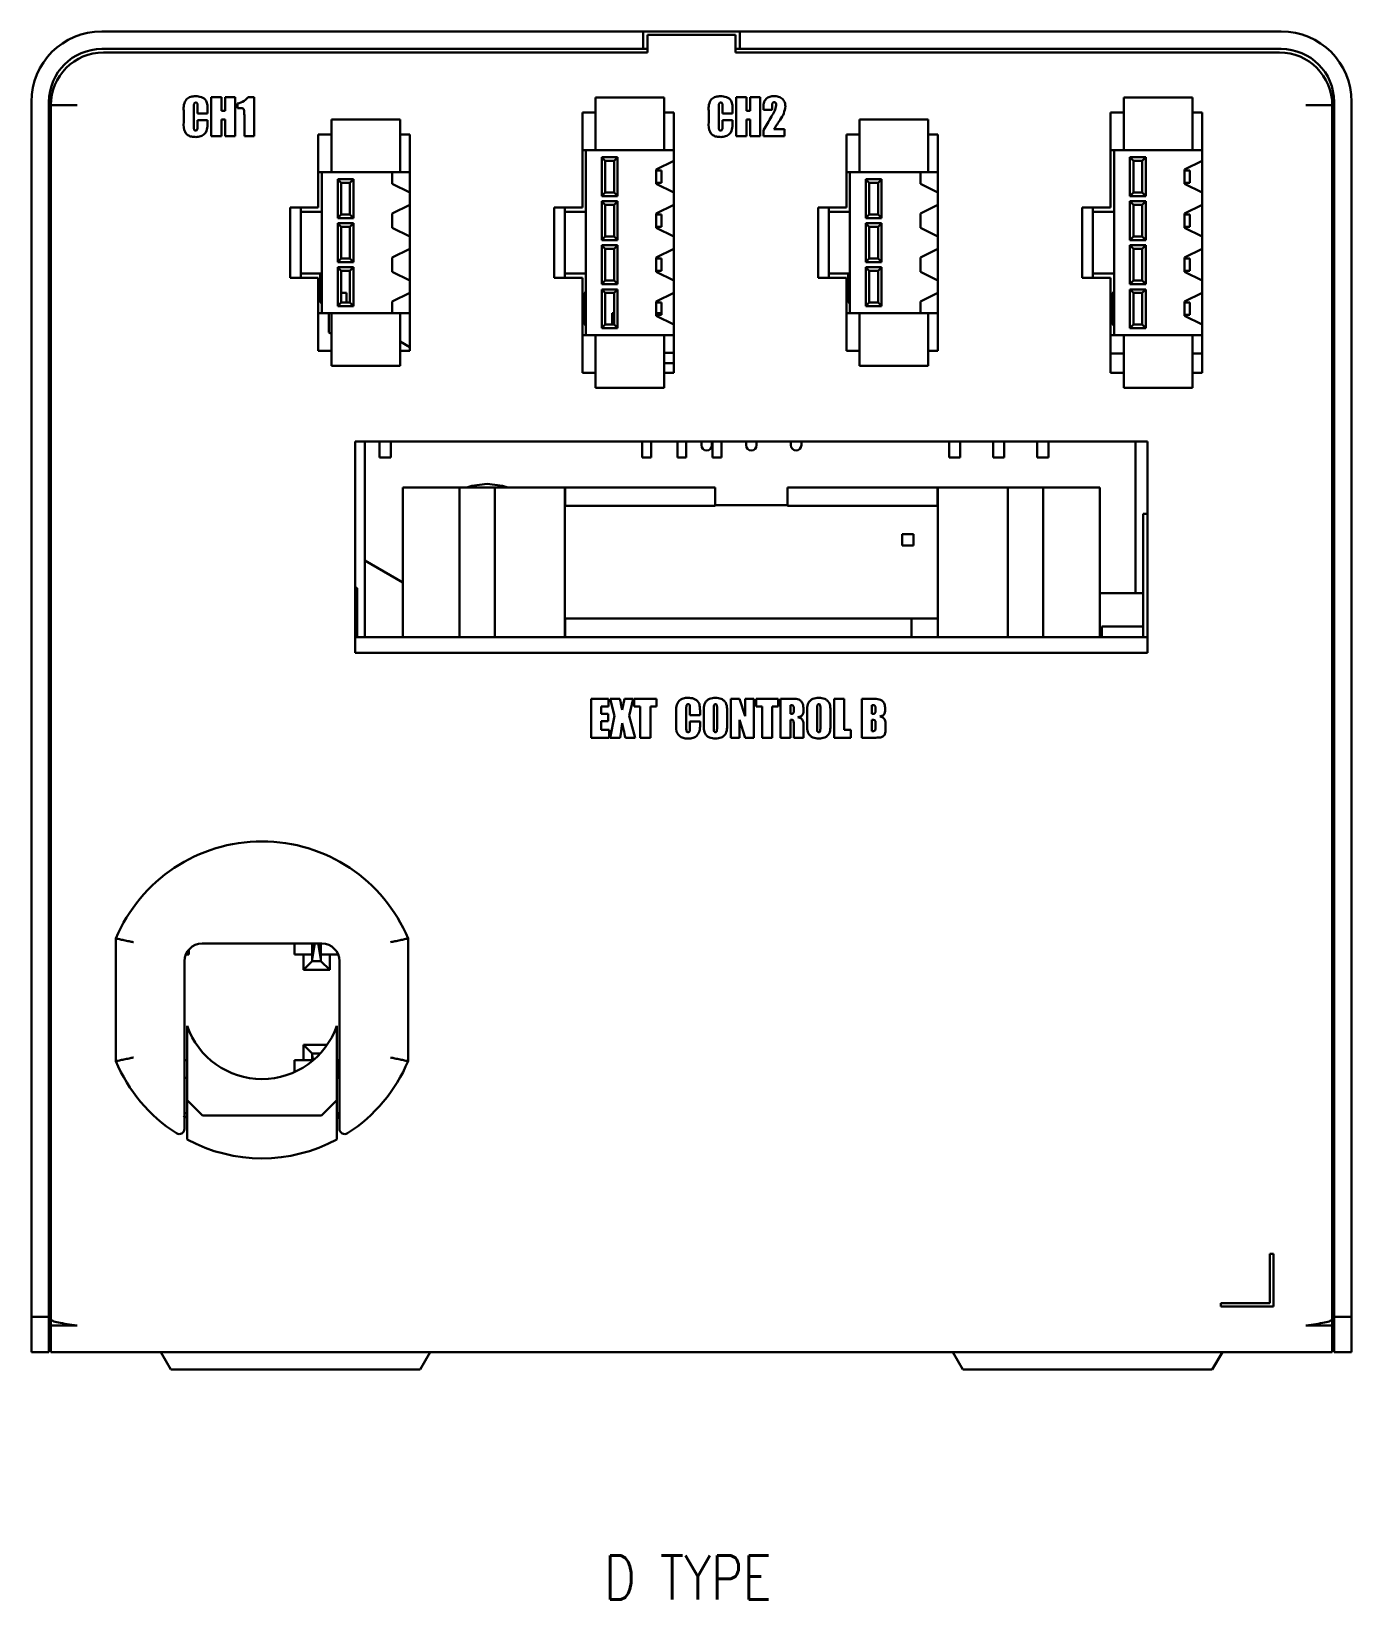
# Model space of a CAD drawing. Header units: millimetres. Extents: x 78 to 550, y 57 to 182.
# Drawn here: x 474.7 to 549.7, y 69.4 to 158.5 of the extents above; entities that cross this region are included whole.
import ezdxf

# ---------------------------------------------------------------- set-up
doc = ezdxf.new("R2010")
doc.units = ezdxf.units.MM
doc.layers.get('0').update_dxf_attribs({"lineweight": 30})
doc.layers.add('2KD_寸法１ @ 1', color=7, linetype='Continuous', lineweight=15)
doc.styles.get("Standard").update_dxf_attribs({"font": 'simplex.shx', "width": 0.8, "bigfont": 'extfont.shx'})

# ---------------------------------------------------------------- blocks, each defined once
blk = doc.blocks.new('A$C2AD17778')
for p, q in [((17.375, 38), (2, 38)), ((17.375, 37.5), (17.375, 38)), ((20.125, 38), (17.375, 38)), ((17.5, 37.4), (17.5, 37.9)), ((17.5, 37.9), (20, 37.9)), ((20, 37.9), (20, 37.4)), ((35.5, 38), (20.125, 38)), ((20.125, 37.5), (20.125, 38)), ((17.375, 37.5), (2, 37.5)), ((17.375, 37.5), (17.5, 37.5)), ((20, 37.5), (20.125, 37.5)), ((35.5, 37.5), (20.125, 37.5)), ((2.05, 37.4), (17.5, 37.4)), ((20, 37.4), (35.45, 37.4)), ((5.11, 35.025), (5.11, 36.134)), ((5.11, 36.134), (5.397, 36.134)), ((5.397, 36.134), (5.397, 35.743)), ((5.501, 35.743), (5.501, 36.134)), ((5.501, 36.134), (5.788, 36.134)), ((5.788, 36.134), (5.788, 35.025)), ((6.154, 36.134), (6.324, 36.134)), ((6.324, 36.134), (6.324, 35.025)), ((16.025, 34.625), (16.025, 36.125)), ((16.025, 36.125), (17.975, 36.125)), ((17.975, 34.625), (17.975, 36.125)), ((20.021, 35.025), (20.021, 36.134)), ((20.021, 36.134), (20.308, 36.134)), ((20.308, 36.134), (20.308, 35.743)), ((20.412, 35.743), (20.412, 36.134)), ((20.412, 36.134), (20.699, 36.134)), ((20.699, 36.134), (20.699, 35.025)), ((31.025, 36.125), (32.975, 36.125)), ((31.025, 34.625), (31.025, 36.125)), ((32.975, 34.625), (32.975, 36.125)), ((0, 36), (0, 1.5)), ((0.5, 36), (0.5, 1.5)), ((1.3, 35.9), (0.55, 35.9)), ((0.55, 35.9), (0.55, 1.427)), ((4.327, 35.418), (4.327, 35.744)), ((4.614, 35.84), (4.614, 35.314)), ((4.718, 35.664), (4.718, 35.854)), ((5.006, 35.664), (4.718, 35.664)), ((5.006, 35.767), (5.006, 35.664)), ((5.397, 35.743), (5.501, 35.743)), ((5.854, 35.821), (5.854, 35.948)), ((5.882, 35.821), (5.854, 35.821)), ((16.025, 35.7), (15.65, 35.7)), ((15.65, 35.7), (15.65, 33)), ((18.25, 35.7), (17.975, 35.7)), ((18.25, 34.625), (18.25, 35.7)), ((19.238, 35.418), (19.238, 35.744)), ((19.525, 35.84), (19.525, 35.314)), ((19.629, 35.664), (19.629, 35.854)), ((19.916, 35.664), (19.629, 35.664)), ((19.916, 35.767), (19.916, 35.664)), ((20.308, 35.743), (20.412, 35.743)), ((20.791, 35.769), (20.791, 35.808)), ((21.039, 35.769), (20.791, 35.769)), ((21.039, 35.871), (21.039, 35.769)), ((31.025, 35.7), (30.65, 35.7)), ((30.65, 35.7), (30.65, 33)), ((33.25, 35.7), (32.975, 35.7)), ((33.25, 34.625), (33.25, 35.7)), ((36.95, 35.9), (36.2, 35.9)), ((36.95, 1.427), (36.95, 35.9)), ((37, 1.5), (37, 36)), ((37.5, 1.5), (37.5, 36)), ((4.718, 35.332), (4.718, 35.482)), ((4.718, 35.482), (5.006, 35.482)), ((5.006, 35.482), (5.006, 35.437)), ((5.397, 35.495), (5.397, 35.025)), ((5.501, 35.495), (5.397, 35.495)), ((5.501, 35.025), (5.501, 35.495)), ((6.049, 35.025), (6.049, 35.615)), ((8.525, 34), (8.525, 35.5)), ((8.525, 35.5), (10.475, 35.5)), ((10.475, 34), (10.475, 35.5)), ((19.629, 35.332), (19.629, 35.482)), ((19.629, 35.482), (19.916, 35.482)), ((19.916, 35.482), (19.916, 35.437)), ((20.412, 35.495), (20.308, 35.495)), ((20.308, 35.495), (20.308, 35.025)), ((20.412, 35.025), (20.412, 35.495)), ((20.791, 35.025), (20.794, 35.194)), ((21.09, 35.221), (21.391, 35.221)), ((21.391, 35.221), (21.391, 35.025)), ((23.525, 35.5), (25.475, 35.5)), ((23.525, 34), (23.525, 35.5)), ((25.475, 34), (25.475, 35.5)), ((5.397, 35.025), (5.11, 35.025)), ((5.788, 35.025), (5.501, 35.025)), ((6.324, 35.025), (6.049, 35.025)), ((8.525, 35.075), (8.15, 35.075)), ((8.15, 35.075), (8.15, 33)), ((10.75, 35.075), (10.475, 35.075)), ((10.75, 34), (10.75, 35.075)), ((20.308, 35.025), (20.021, 35.025)), ((20.699, 35.025), (20.412, 35.025)), ((21.391, 35.025), (20.791, 35.025)), ((23.525, 35.075), (23.15, 35.075)), ((23.15, 35.075), (23.15, 33)), ((25.75, 35.075), (25.475, 35.075)), ((25.75, 34), (25.75, 35.075)), ((15.65, 34.625), (15.75, 34.625)), ((15.75, 34.625), (15.75, 32.875)), ((18.25, 34.625), (15.75, 34.625)), ((16.2, 34.425), (16.65, 34.425)), ((16.2, 33.325), (16.2, 34.425)), ((16.2, 34.425), (16.3, 34.325)), ((16.3, 34.325), (16.3, 33.425)), ((16.55, 34.325), (16.3, 34.325)), ((16.55, 34.325), (16.65, 34.425)), ((16.55, 33.425), (16.55, 34.325)), ((16.65, 34.425), (16.65, 33.325)), ((18.25, 34.325), (17.75, 34.075)), ((18.25, 34.325), (18.25, 34.625)), ((18.25, 33.425), (18.25, 34.325)), ((30.65, 34.625), (30.75, 34.625)), ((33.25, 34.625), (30.75, 34.625)), ((30.75, 34.625), (30.75, 32.875)), ((31.2, 34.425), (31.65, 34.425)), ((31.2, 33.325), (31.2, 34.425)), ((31.2, 34.425), (31.3, 34.325)), ((31.3, 34.325), (31.3, 33.425)), ((31.55, 34.325), (31.3, 34.325)), ((31.55, 34.325), (31.65, 34.425)), ((31.55, 33.425), (31.55, 34.325)), ((31.65, 34.425), (31.65, 33.325)), ((33.25, 34.325), (32.75, 34.075)), ((33.25, 34.325), (33.25, 34.625)), ((33.25, 33.425), (33.25, 34.325)), ((8.15, 34), (8.25, 34)), ((8.25, 34), (8.25, 32.875)), ((10.25, 34), (8.25, 34)), ((10.25, 34), (10.25, 33.675)), ((10.25, 34), (10.475, 34)), ((10.75, 34), (10.475, 34)), ((10.75, 33.425), (10.75, 34)), ((17.75, 34.075), (17.75, 33.675)), ((17.75, 34.05), (17.9, 34.05)), ((17.9, 34.05), (17.9, 33.7)), ((23.15, 34), (23.25, 34)), ((23.25, 34), (23.25, 32.875)), ((25.25, 34), (23.25, 34)), ((25.25, 34), (25.25, 33.675)), ((25.25, 34), (25.475, 34)), ((25.75, 34), (25.475, 34)), ((25.75, 33.425), (25.75, 34)), ((32.75, 34.075), (32.75, 33.675)), ((32.75, 34.05), (32.9, 34.05)), ((32.9, 34.05), (32.9, 33.7)), ((8.7, 32.7), (8.7, 33.8)), ((8.7, 33.8), (8.8, 33.7)), ((8.7, 33.8), (9.15, 33.8)), ((8.8, 33.7), (8.8, 32.8)), ((9.05, 33.7), (8.8, 33.7)), ((9.05, 33.7), (9.15, 33.8)), ((9.05, 32.8), (9.05, 33.7)), ((9.15, 33.8), (9.15, 32.7)), ((10.25, 33.675), (10.75, 33.425)), ((10.75, 33.075), (10.75, 33.425)), ((16.2, 33.325), (16.3, 33.425)), ((16.3, 33.425), (16.55, 33.425)), ((16.55, 33.425), (16.65, 33.325)), ((17.9, 33.7), (17.75, 33.7)), ((17.75, 33.675), (18.25, 33.425)), ((18.25, 33.075), (18.25, 33.425)), ((23.7, 33.8), (24.15, 33.8)), ((23.7, 32.7), (23.7, 33.8)), ((23.7, 33.8), (23.8, 33.7)), ((24.05, 33.7), (23.8, 33.7)), ((23.8, 33.7), (23.8, 32.8)), ((24.05, 33.7), (24.15, 33.8)), ((24.05, 32.8), (24.05, 33.7)), ((24.15, 33.8), (24.15, 32.7)), ((25.25, 33.675), (25.75, 33.425)), ((25.75, 33.075), (25.75, 33.425)), ((31.2, 33.325), (31.3, 33.425)), ((31.3, 33.425), (31.55, 33.425)), ((31.55, 33.425), (31.65, 33.325)), ((32.9, 33.7), (32.75, 33.7)), ((32.75, 33.675), (33.25, 33.425)), ((33.25, 33.075), (33.25, 33.425)), ((7.35, 33), (7.35, 31)), ((8.15, 33), (7.35, 33)), ((7.65, 32.875), (7.65, 33)), ((10.75, 33.075), (10.25, 32.825)), ((10.75, 32.175), (10.75, 33.075)), ((14.85, 33), (14.85, 31)), ((15.65, 33), (14.85, 33)), ((15.15, 32.875), (15.15, 33)), ((16.65, 33.325), (16.2, 33.325)), ((16.2, 33.175), (16.65, 33.175)), ((16.2, 32.075), (16.2, 33.175)), ((16.2, 33.175), (16.3, 33.075)), ((16.3, 33.075), (16.3, 32.175)), ((16.55, 33.075), (16.3, 33.075)), ((16.55, 33.075), (16.65, 33.175)), ((16.55, 32.175), (16.55, 33.075)), ((16.65, 33.175), (16.65, 32.075)), ((18.25, 33.075), (17.75, 32.825)), ((18.25, 32.175), (18.25, 33.075)), ((22.35, 33), (22.35, 31)), ((23.15, 33), (22.35, 33)), ((22.65, 32.875), (22.65, 33)), ((25.75, 33.075), (25.25, 32.825)), ((25.75, 32.175), (25.75, 33.075)), ((29.85, 33), (29.85, 31)), ((30.65, 33), (29.85, 33)), ((30.15, 32.875), (30.15, 33)), ((31.65, 33.325), (31.2, 33.325)), ((31.2, 33.175), (31.65, 33.175)), ((31.2, 32.075), (31.2, 33.175)), ((31.2, 33.175), (31.3, 33.075)), ((31.55, 33.075), (31.3, 33.075)), ((31.3, 33.075), (31.3, 32.175)), ((31.55, 33.075), (31.65, 33.175)), ((31.55, 32.175), (31.55, 33.075)), ((31.65, 33.175), (31.65, 32.075)), ((33.25, 33.075), (32.75, 32.825)), ((33.25, 32.175), (33.25, 33.075)), ((7.65, 32.875), (7.65, 31.125)), ((7.65, 32.875), (8.25, 32.875)), ((8.25, 32.875), (8.25, 31.125)), ((8.7, 32.7), (8.8, 32.8)), ((9.15, 32.7), (8.7, 32.7)), ((8.7, 32.55), (9.15, 32.55)), ((8.7, 31.45), (8.7, 32.55)), ((8.7, 32.55), (8.8, 32.45)), ((8.8, 32.8), (9.05, 32.8)), ((9.05, 32.8), (9.15, 32.7)), ((9.05, 32.45), (9.15, 32.55)), ((9.15, 32.55), (9.15, 31.45)), ((10.25, 32.825), (10.25, 32.425)), ((15.15, 32.875), (15.15, 31.125)), ((15.15, 32.875), (15.75, 32.875)), ((15.75, 32.875), (15.75, 31.125)), ((17.75, 32.825), (17.75, 32.425)), ((17.75, 32.8), (17.9, 32.8)), ((17.9, 32.8), (17.9, 32.45)), ((22.65, 32.875), (22.65, 31.125)), ((22.65, 32.875), (23.25, 32.875)), ((23.25, 32.875), (23.25, 31.125)), ((23.7, 32.7), (23.8, 32.8)), ((24.15, 32.7), (23.7, 32.7)), ((23.7, 32.55), (23.8, 32.45)), ((23.7, 32.55), (24.15, 32.55)), ((23.7, 31.45), (23.7, 32.55)), ((23.8, 32.8), (24.05, 32.8)), ((24.05, 32.8), (24.15, 32.7)), ((24.05, 32.45), (24.15, 32.55)), ((24.15, 32.55), (24.15, 31.45)), ((25.25, 32.825), (25.25, 32.425)), ((30.15, 32.875), (30.15, 31.125)), ((30.15, 32.875), (30.75, 32.875)), ((30.75, 32.875), (30.75, 31.125)), ((32.75, 32.825), (32.75, 32.425)), ((32.75, 32.8), (32.9, 32.8)), ((32.9, 32.8), (32.9, 32.45)), ((8.8, 32.45), (8.8, 31.55)), ((9.05, 32.45), (8.8, 32.45)), ((9.05, 31.55), (9.05, 32.45)), ((10.25, 32.425), (10.75, 32.175)), ((10.75, 31.825), (10.75, 32.175)), ((16.2, 32.075), (16.3, 32.175)), ((16.65, 32.075), (16.2, 32.075)), ((16.3, 32.175), (16.55, 32.175)), ((16.55, 32.175), (16.65, 32.075)), ((17.9, 32.45), (17.75, 32.45)), ((17.75, 32.425), (18.25, 32.175)), ((18.25, 31.825), (18.25, 32.175)), ((24.05, 32.45), (23.8, 32.45)), ((23.8, 32.45), (23.8, 31.55)), ((24.05, 31.55), (24.05, 32.45)), ((25.25, 32.425), (25.75, 32.175)), ((25.75, 31.825), (25.75, 32.175)), ((31.2, 32.075), (31.3, 32.175)), ((31.65, 32.075), (31.2, 32.075)), ((31.3, 32.175), (31.55, 32.175)), ((31.55, 32.175), (31.65, 32.075)), ((32.9, 32.45), (32.75, 32.45)), ((32.75, 32.425), (33.25, 32.175)), ((33.25, 31.825), (33.25, 32.175)), ((10.75, 31.825), (10.25, 31.575)), ((10.75, 30.925), (10.75, 31.825)), ((16.2, 31.925), (16.65, 31.925)), ((16.2, 30.825), (16.2, 31.925)), ((16.2, 31.925), (16.3, 31.825)), ((16.3, 31.825), (16.3, 30.925)), ((16.55, 31.825), (16.3, 31.825)), ((16.55, 31.825), (16.65, 31.925)), ((16.55, 30.925), (16.55, 31.825)), ((16.65, 31.925), (16.65, 30.825)), ((18.25, 31.825), (17.75, 31.575)), ((18.25, 30.925), (18.25, 31.825)), ((25.75, 31.825), (25.25, 31.575)), ((25.75, 30.925), (25.75, 31.825)), ((31.2, 31.925), (31.65, 31.925)), ((31.2, 30.825), (31.2, 31.925)), ((31.2, 31.925), (31.3, 31.825)), ((31.55, 31.825), (31.3, 31.825)), ((31.3, 31.825), (31.3, 30.925)), ((31.55, 31.825), (31.65, 31.925)), ((31.55, 30.925), (31.55, 31.825)), ((31.65, 31.925), (31.65, 30.825)), ((33.25, 31.825), (32.75, 31.575)), ((33.25, 30.925), (33.25, 31.825)), ((8.7, 31.45), (8.8, 31.55)), ((9.15, 31.45), (8.7, 31.45)), ((8.7, 30.2), (8.7, 31.3)), ((8.8, 31.2), (8.7, 31.3)), ((8.7, 31.3), (9.15, 31.3)), ((8.8, 31.55), (9.05, 31.55)), ((8.8, 31.2), (8.8, 30.3)), ((9.05, 31.2), (8.8, 31.2)), ((9.05, 31.55), (9.15, 31.45)), ((9.05, 31.2), (9.15, 31.3)), ((9.05, 30.3), (9.05, 31.2)), ((9.15, 31.3), (9.15, 30.2)), ((10.25, 31.575), (10.25, 31.175)), ((10.25, 31.175), (10.75, 30.925)), ((17.75, 31.575), (17.75, 31.175)), ((17.75, 31.55), (17.9, 31.55)), ((17.9, 31.2), (17.75, 31.2)), ((17.75, 31.175), (18.25, 30.925)), ((17.9, 31.55), (17.9, 31.2)), ((23.7, 31.45), (23.8, 31.55)), ((24.15, 31.45), (23.7, 31.45)), ((23.8, 31.2), (23.7, 31.3)), ((23.7, 31.3), (24.15, 31.3)), ((23.7, 30.2), (23.7, 31.3)), ((23.8, 31.55), (24.05, 31.55)), ((24.05, 31.2), (23.8, 31.2)), ((23.8, 31.2), (23.8, 30.3)), ((24.05, 31.55), (24.15, 31.45)), ((24.05, 31.2), (24.15, 31.3)), ((24.05, 30.3), (24.05, 31.2)), ((24.15, 31.3), (24.15, 30.2)), ((25.25, 31.575), (25.25, 31.175)), ((25.25, 31.175), (25.75, 30.925)), ((32.75, 31.575), (32.75, 31.175)), ((32.75, 31.55), (32.9, 31.55)), ((32.9, 31.2), (32.75, 31.2)), ((32.75, 31.175), (33.25, 30.925)), ((32.9, 31.55), (32.9, 31.2)), ((7.35, 31), (8.15, 31)), ((7.65, 31.125), (8.25, 31.125)), ((7.65, 31), (7.65, 31.125)), ((8.15, 31), (8.15, 28.925)), ((8.2, 30.75), (8.2, 31.125)), ((8.2, 30.75), (8.25, 30.75)), ((8.2, 30.3), (8.2, 30.75)), ((8.25, 31.125), (8.25, 30)), ((10.75, 30.575), (10.75, 30.925)), ((14.85, 31), (15.65, 31)), ((15.15, 31.125), (15.75, 31.125)), ((15.15, 31), (15.15, 31.125)), ((15.65, 31), (15.65, 28.3)), ((15.75, 31.125), (15.75, 29.375)), ((16.2, 30.825), (16.3, 30.925)), ((16.65, 30.825), (16.2, 30.825)), ((16.3, 30.925), (16.55, 30.925)), ((16.55, 30.925), (16.65, 30.825)), ((18.25, 30.575), (18.25, 30.925)), ((22.35, 31), (23.15, 31)), ((22.65, 31.125), (23.25, 31.125)), ((22.65, 31), (22.65, 31.125)), ((23.15, 31), (23.15, 28.925)), ((23.2, 30.75), (23.2, 31.125)), ((23.2, 30.3), (23.2, 30.75)), ((23.2, 30.75), (23.25, 30.75)), ((23.25, 31.125), (23.25, 30)), ((25.75, 30.575), (25.75, 30.925)), ((29.85, 31), (30.65, 31)), ((30.15, 31.125), (30.75, 31.125)), ((30.15, 31), (30.15, 31.125)), ((30.65, 31), (30.65, 28.3)), ((30.75, 31.125), (30.75, 29.375)), ((31.2, 30.825), (31.3, 30.925)), ((31.65, 30.825), (31.2, 30.825)), ((31.3, 30.925), (31.55, 30.925)), ((31.55, 30.925), (31.65, 30.825)), ((33.25, 30.575), (33.25, 30.925)), ((8.2, 30.3), (8.25, 30.3)), ((8.7, 30.2), (8.8, 30.3)), ((8.95, 30.575), (8.8, 30.575)), ((8.8, 30.3), (9.05, 30.3)), ((8.95, 30.3), (8.95, 30.575)), ((9.15, 30.2), (9.05, 30.3)), ((10.75, 30.575), (10.25, 30.325)), ((10.25, 30.325), (10.25, 30)), ((10.75, 30), (10.75, 30.575)), ((15.7, 30.575), (15.75, 30.575)), ((15.7, 30.125), (15.7, 30.575)), ((16.2, 29.575), (16.2, 30.675)), ((16.3, 30.575), (16.2, 30.675)), ((16.2, 30.675), (16.65, 30.675)), ((16.3, 30.575), (16.3, 29.675)), ((16.55, 30.575), (16.3, 30.575)), ((16.65, 30.675), (16.55, 30.575)), ((16.55, 29.675), (16.55, 30.575)), ((16.65, 30.675), (16.65, 29.575)), ((18.25, 30.575), (17.75, 30.325)), ((17.75, 30.325), (17.75, 29.925)), ((17.75, 30.3), (17.9, 30.3)), ((17.9, 30.3), (17.9, 29.95)), ((18.25, 29.675), (18.25, 30.575)), ((23.2, 30.3), (23.25, 30.3)), ((23.7, 30.2), (23.8, 30.3)), ((23.8, 30.3), (24.05, 30.3)), ((24.15, 30.2), (24.05, 30.3)), ((25.75, 30.575), (25.25, 30.325)), ((25.25, 30.325), (25.25, 30)), ((25.75, 30), (25.75, 30.575)), ((30.7, 30.575), (30.75, 30.575)), ((30.7, 30.125), (30.7, 30.575)), ((31.2, 30.675), (31.65, 30.675)), ((31.2, 29.575), (31.2, 30.675)), ((31.3, 30.575), (31.2, 30.675)), ((31.3, 30.575), (31.3, 29.675)), ((31.55, 30.575), (31.3, 30.575)), ((31.65, 30.675), (31.55, 30.575)), ((31.55, 29.675), (31.55, 30.575)), ((31.65, 30.675), (31.65, 29.575)), ((33.25, 30.575), (32.75, 30.325)), ((32.75, 30.325), (32.75, 29.925)), ((32.75, 30.3), (32.9, 30.3)), ((32.9, 30.3), (32.9, 29.95)), ((33.25, 29.675), (33.25, 30.575)), ((8.25, 30), (8.15, 30)), ((8.25, 30), (10.25, 30)), ((8.45, 29.45), (8.45, 30)), ((8.525, 30), (8.525, 28.5)), ((9.15, 30.2), (8.7, 30.2)), ((10.25, 30), (10.475, 30)), ((10.475, 30), (10.475, 28.5)), ((10.475, 30), (10.75, 30)), ((10.75, 28.925), (10.75, 30)), ((15.7, 30.125), (15.75, 30.125)), ((15.7, 29.675), (15.7, 30.125)), ((16.5, 30), (16.5, 29.675)), ((16.55, 30), (16.5, 30)), ((17.9, 30), (17.75, 30)), ((17.9, 29.95), (17.75, 29.95)), ((17.75, 29.925), (18.25, 29.675)), ((23.25, 30), (23.15, 30)), ((23.25, 30), (25.25, 30)), ((23.525, 30), (23.525, 28.5)), ((24.15, 30.2), (23.7, 30.2)), ((25.25, 30), (25.475, 30)), ((25.475, 30), (25.475, 28.5)), ((25.475, 30), (25.75, 30)), ((25.75, 28.925), (25.75, 30)), ((30.7, 29.675), (30.7, 30.125)), ((30.7, 30.125), (30.75, 30.125)), ((32.9, 29.95), (32.75, 29.95)), ((32.75, 29.925), (33.25, 29.675)), ((8.525, 29.407), (8.45, 29.45)), ((15.7, 29.675), (15.75, 29.675)), ((16.3, 29.675), (16.2, 29.575)), ((16.65, 29.575), (16.2, 29.575)), ((16.3, 29.675), (16.55, 29.675)), ((16.65, 29.575), (16.55, 29.675)), ((18.25, 29.375), (18.25, 29.675)), ((30.7, 29.675), (30.75, 29.675)), ((31.3, 29.675), (31.2, 29.575)), ((31.65, 29.575), (31.2, 29.575)), ((31.3, 29.675), (31.55, 29.675)), ((31.65, 29.575), (31.55, 29.675)), ((33.25, 29.375), (33.25, 29.675)), ((10.75, 29.036), (10.475, 29.195)), ((15.75, 29.375), (15.65, 29.375)), ((15.75, 29.375), (18.25, 29.375)), ((16.025, 29.375), (16.025, 27.875)), ((17.975, 29.375), (17.975, 27.875)), ((18.25, 28.3), (18.25, 29.375)), ((30.75, 29.375), (30.65, 29.375)), ((30.75, 29.375), (33.25, 29.375)), ((31.025, 29.375), (31.025, 27.875)), ((32.975, 29.375), (32.975, 27.875)), ((33.25, 28.3), (33.25, 29.375)), ((8.15, 28.925), (8.525, 28.925)), ((8.525, 28.5), (10.475, 28.5)), ((10.475, 28.925), (10.75, 28.925)), ((18.25, 28.875), (17.975, 28.875)), ((18.25, 28.575), (17.975, 28.575)), ((23.15, 28.925), (23.525, 28.925)), ((23.525, 28.5), (25.475, 28.5)), ((25.475, 28.925), (25.75, 28.925)), ((30.65, 28.85), (31.025, 28.85)), ((32.975, 28.85), (33.25, 28.85)), ((15.65, 28.3), (16.025, 28.3)), ((17.975, 28.3), (18.25, 28.3)), ((30.65, 28.3), (31.025, 28.3)), ((32.975, 28.3), (33.25, 28.3)), ((16.025, 27.875), (17.975, 27.875)), ((31.025, 27.875), (32.975, 27.875)), ((31.7, 26.35), (9.2, 26.35)), ((9.2, 26.35), (9.2, 20.35)), ((9.471, 20.8), (9.471, 26.35)), ((9.89, 25.9), (9.89, 26.35)), ((10.21, 26.35), (10.21, 25.9)), ((17.35, 25.9), (17.35, 26.35)), ((17.6, 25.9), (17.6, 26.35)), ((18.35, 25.9), (18.35, 26.35)), ((18.6, 25.9), (18.6, 26.35)), ((19.03, 26.25), (19.03, 26.35)), ((19.33, 26.35), (19.33, 26.25)), ((19.35, 25.9), (19.35, 26.35)), ((19.6, 25.9), (19.6, 26.35)), ((20.3, 26.25), (20.3, 26.35)), ((20.6, 26.35), (20.6, 26.25)), ((21.57, 26.25), (21.57, 26.35)), ((21.87, 26.35), (21.87, 26.25)), ((26.065, 25.9), (26.065, 26.35)), ((26.385, 26.35), (26.385, 25.9)), ((27.315, 25.9), (27.315, 26.35)), ((27.635, 26.35), (27.635, 25.9)), ((28.565, 25.9), (28.565, 26.35)), ((28.885, 26.35), (28.885, 25.9)), ((31.364, 22.05), (31.364, 26.35)), ((31.7, 20.35), (31.7, 26.35)), ((10.21, 25.9), (9.89, 25.9)), ((17.6, 25.9), (17.35, 25.9)), ((18.6, 25.9), (18.35, 25.9)), ((19.6, 25.9), (19.35, 25.9)), ((26.385, 25.9), (26.065, 25.9)), ((27.635, 25.9), (27.315, 25.9)), ((28.885, 25.9), (28.565, 25.9)), ((10.55, 25.05), (10.55, 20.8)), ((10.55, 25.05), (12.165, 25.05)), ((12.165, 25.05), (13.165, 25.05)), ((12.165, 25.05), (12.165, 20.8)), ((13.165, 20.8), (13.165, 25.05)), ((13.165, 25.05), (15.155, 25.05)), ((15.155, 20.8), (15.155, 25.05)), ((15.155, 25.05), (15.163, 25.05)), ((15.163, 25.05), (15.163, 24.525)), ((19.425, 25.05), (15.163, 25.05)), ((19.425, 25.05), (19.425, 24.525)), ((21.475, 25.05), (21.475, 24.525)), ((25.738, 25.05), (21.475, 25.05)), ((25.738, 24.525), (25.738, 25.05)), ((25.738, 25.05), (25.745, 25.05)), ((25.745, 20.8), (25.745, 25.05)), ((25.745, 25.05), (27.735, 25.05)), ((27.735, 20.8), (27.735, 25.05)), ((28.735, 25.05), (27.735, 25.05)), ((28.735, 25.05), (28.735, 20.8)), ((28.735, 25.05), (30.35, 25.05)), ((30.35, 25.05), (30.35, 20.8)), ((15.163, 24.525), (15.155, 24.525)), ((15.163, 24.525), (19.425, 24.525)), ((19.425, 24.55), (21.475, 24.55)), ((21.475, 24.525), (25.738, 24.525)), ((25.745, 24.525), (25.738, 24.525)), ((31.7, 24.3), (31.575, 24.3)), ((31.575, 24.3), (31.575, 20.8)), ((24.736, 23.719), (24.736, 23.401)), ((25.054, 23.719), (24.736, 23.719)), ((25.054, 23.401), (25.054, 23.719)), ((24.736, 23.401), (25.054, 23.401)), ((10.55, 22.351), (9.471, 22.974)), ((9.25, 22.188), (9.2, 22.217)), ((9.25, 22.188), (9.25, 20.8)), ((30.35, 22.05), (31.575, 22.05)), ((15.155, 21.325), (15.163, 21.325)), ((15.163, 21.325), (15.163, 20.8)), ((25, 21.325), (15.163, 21.325)), ((25, 20.8), (25, 21.325)), ((25, 21.325), (25.745, 21.325)), ((30.4, 21.1), (31.575, 21.1)), ((30.4, 21.1), (30.4, 20.8)), ((9.2, 20.8), (10.55, 20.8)), ((10.55, 20.8), (12.165, 20.8)), ((13.165, 20.8), (12.165, 20.8)), ((15.155, 20.8), (13.165, 20.8)), ((15.163, 20.8), (15.155, 20.8)), ((25, 20.8), (15.163, 20.8)), ((25.745, 20.8), (25, 20.8)), ((27.735, 20.8), (25.745, 20.8)), ((28.735, 20.8), (27.735, 20.8)), ((28.735, 20.8), (30.35, 20.8)), ((30.35, 20.8), (31.7, 20.8)), ((9.2, 20.35), (31.7, 20.35)), ((15.9, 19.052), (16.395, 19.052)), ((15.9, 17.943), (15.9, 19.052)), ((16.395, 18.83), (16.187, 18.83)), ((16.187, 18.83), (16.187, 18.621)), ((16.395, 19.052), (16.395, 18.83)), ((16.559, 18.561), (16.441, 19.052)), ((16.441, 19.052), (16.715, 19.052)), ((16.78, 18.737), (16.846, 19.052)), ((16.846, 19.052), (17.094, 19.052)), ((17.094, 19.052), (16.976, 18.561)), ((17.126, 18.83), (17.126, 19.052)), ((17.126, 19.052), (17.753, 19.052)), ((17.296, 18.83), (17.126, 18.83)), ((17.296, 17.943), (17.296, 18.83)), ((17.753, 18.83), (17.583, 18.83)), ((17.583, 18.83), (17.583, 17.943)), ((17.753, 19.052), (17.753, 18.83)), ((18.601, 18.758), (18.601, 18.232)), ((18.705, 18.582), (18.705, 18.772)), ((19.384, 18.772), (19.384, 18.244)), ((19.475, 18.253), (19.475, 18.772)), ((19.867, 17.943), (19.867, 19.052)), ((19.867, 19.052), (20.115, 19.052)), ((20.115, 19.052), (20.271, 18.552)), ((20.271, 18.552), (20.271, 19.052)), ((20.271, 19.052), (20.519, 19.052)), ((20.519, 19.052), (20.519, 17.943)), ((20.584, 18.83), (20.584, 19.052)), ((20.584, 19.052), (21.211, 19.052)), ((20.754, 18.83), (20.584, 18.83)), ((20.754, 17.943), (20.754, 18.83)), ((21.041, 18.83), (21.041, 17.943)), ((21.211, 18.83), (21.041, 18.83)), ((21.211, 19.052), (21.211, 18.83)), ((21.276, 19.052), (21.483, 19.052)), ((21.276, 17.943), (21.276, 19.052)), ((21.563, 18.869), (21.563, 18.621)), ((21.654, 18.722), (21.654, 18.783)), ((22.32, 18.772), (22.32, 18.244)), ((22.411, 18.253), (22.411, 18.772)), ((22.803, 17.943), (22.803, 19.052)), ((22.803, 19.052), (23.09, 19.052)), ((23.09, 19.052), (23.09, 18.165)), ((23.586, 19.052), (23.88, 19.052)), ((23.586, 17.943), (23.586, 19.052)), ((23.873, 18.869), (23.873, 18.621)), ((16.187, 18.621), (16.382, 18.621)), ((16.382, 18.413), (16.187, 18.413)), ((16.187, 18.413), (16.187, 18.165)), ((16.382, 18.621), (16.382, 18.413)), ((16.441, 17.943), (16.559, 18.561)), ((16.976, 18.561), (17.146, 17.943)), ((18.314, 18.336), (18.314, 18.662)), ((18.992, 18.582), (18.705, 18.582)), ((18.705, 18.25), (18.705, 18.4)), ((18.705, 18.4), (18.992, 18.4)), ((18.992, 18.685), (18.992, 18.582)), ((18.992, 18.4), (18.992, 18.355)), ((19.097, 18.402), (19.097, 18.593)), ((19.762, 18.593), (19.762, 18.402)), ((20.271, 17.943), (20.115, 18.447)), ((20.115, 18.447), (20.115, 17.943)), ((21.563, 18.452), (21.563, 17.943)), ((21.654, 17.943), (21.654, 18.318)), ((22.033, 18.402), (22.033, 18.593)), ((22.698, 18.593), (22.698, 18.402)), ((23.873, 18.452), (23.873, 18.125)), ((23.977, 18.234), (23.977, 18.343)), ((24.264, 18.311), (24.264, 18.207)), ((16.408, 17.943), (15.9, 17.943)), ((16.187, 18.165), (16.408, 18.165)), ((16.408, 18.165), (16.408, 17.943)), ((16.728, 17.943), (16.441, 17.943)), ((16.751, 18.124), (16.728, 17.943)), ((17.146, 17.943), (16.872, 17.943)), ((17.583, 17.943), (17.296, 17.943)), ((20.115, 17.943), (19.867, 17.943)), ((20.519, 17.943), (20.271, 17.943)), ((21.041, 17.943), (20.754, 17.943)), ((21.563, 17.943), (21.276, 17.943)), ((21.929, 17.943), (21.654, 17.943)), ((21.929, 18.239), (21.929, 17.943)), ((23.273, 17.943), (22.803, 17.943)), ((23.09, 18.165), (23.273, 18.165)), ((23.273, 18.165), (23.273, 17.943)), ((23.923, 17.943), (23.586, 17.943)), ((2.4, 8.76), (2.4, 12.24)), ((8.25, 12.1), (4.85, 12.1)), ((7.475, 11.787), (7.475, 12.1)), ((8.054, 12.1), (7.975, 11.65)), ((7.975, 11.65), (7.975, 12.1)), ((8.225, 11.65), (8.146, 12.1)), ((8.225, 12.1), (8.225, 11.65)), ((10.7, 12.24), (10.7, 8.76)), ((4.35, 11.6), (4.35, 6.839)), ((4.475, 11.787), (4.386, 11.787)), ((4.475, 11.931), (4.475, 11.787)), ((7.975, 11.787), (7.475, 11.787)), ((7.725, 11.35), (7.725, 11.787)), ((7.725, 11.35), (7.975, 11.6)), ((7.975, 11.6), (7.975, 11.65)), ((8.225, 11.6), (7.975, 11.6)), ((8.714, 11.787), (8.225, 11.787)), ((8.225, 11.65), (8.225, 11.6)), ((8.475, 11.35), (8.225, 11.6)), ((8.475, 11.787), (8.475, 11.35)), ((8.75, 6.839), (8.75, 11.6)), ((8.475, 11.35), (7.725, 11.35)), ((4.425, 9.76), (4.425, 7.65)), ((8.675, 7.65), (8.675, 9.76)), ((7.725, 9.225), (7.975, 8.975)), ((7.725, 9.225), (8.404, 9.225)), ((7.725, 8.787), (7.725, 9.225)), ((7.975, 8.925), (7.975, 8.975)), ((8.204, 8.975), (7.975, 8.975)), ((7.975, 8.925), (8.001, 8.78)), ((7.975, 8.759), (7.975, 8.925)), ((4.35, 8.787), (4.425, 8.787)), ((7.475, 8.449), (7.475, 8.787)), ((7.475, 8.787), (7.975, 8.787)), ((8.675, 8.787), (8.725, 8.787)), ((8.725, 8.787), (8.725, 8.287)), ((4.425, 8.287), (4.35, 8.287)), ((8.725, 8.287), (8.675, 8.287)), ((4.86, 7.215), (4.425, 7.65)), ((4.425, 7.65), (4.425, 7.111)), ((8.675, 7.65), (8.24, 7.215)), ((8.675, 7.111), (8.675, 7.65)), ((4.35, 7.287), (4.425, 7.287)), ((8.24, 7.215), (4.86, 7.215)), ((8.675, 7.287), (8.725, 7.287)), ((8.675, 7.141), (8.725, 7.173)), ((8.725, 7.287), (8.725, 7.173)), ((35.18, 3.291), (35.18, 1.891)), ((35.28, 3.291), (35.18, 3.291)), ((35.28, 1.791), (35.28, 3.291)), ((33.78, 1.891), (33.78, 1.791)), ((35.18, 1.891), (33.78, 1.891)), ((33.78, 1.791), (35.28, 1.791)), ((0, 1.5), (0.5, 1.5)), ((0, 0.5), (0, 1.5)), ((0.5, 1.5), (0.5, 0.5)), ((0.55, 1.427), (0.55, 1.25)), ((36.95, 1.25), (36.95, 1.427)), ((37, 1.5), (37.5, 1.5)), ((37, 0.5), (37, 1.5)), ((37.5, 1.5), (37.5, 0.5)), ((0.55, 0.5), (0.55, 1.25)), ((0.55, 1.25), (1.3, 1.25)), ((36.2, 1.25), (36.95, 1.25)), ((36.95, 0.5), (36.95, 1.25)), ((0.5, 0.5), (0, 0.5)), ((0.55, 0.5), (1.3, 0.5)), ((1.3, 0.5), (36.2, 0.5)), ((3.673, 0.5), (3.961, 0)), ((11.039, 0), (11.327, 0.5)), ((26.173, 0.5), (26.461, 0)), ((33.539, 0), (33.827, 0.5)), ((36.2, 0.5), (36.95, 0.5)), ((37.5, 0.5), (37, 0.5)), ((7.5, 0), (3.961, 0)), ((11.039, 0), (7.5, 0)), ((30, 0), (26.461, 0)), ((33.539, 0), (30, 0))]:
    blk.add_line(p, q)
at = {"flags": 128}
for points in [[(12.367, 25.05), (12.515, 25.095), (12.95, 25.15)], [(12.95, 25.15), (13.385, 25.095), (13.533, 25.05)], [(4.323, 7.208), (4.372, 7.175), (4.425, 7.141)]]:
    blk.add_lwpolyline(points, dxfattribs=at)
for centre, radius, start, end in [((2, 36), 2, 90, 180), ((35.5, 36), 2, 0, 90), ((2, 36), 1.5, 90, 180), ((35.5, 36), 1.5, 0, 90), ((2.05, 35.9), 1.5, 90, 180), ((35.45, 35.9), 1.5, 0, 90), ((19.18, 26.25), 0.15, 180, 0), ((20.45, 26.25), 0.15, 180, 0), ((21.72, 26.25), 0.15, 180, 0), ((6.55, 10.5), 4.5, 22.7469, 157.2531), ((4.85, 11.6), 0.5, 90, 180), ((8.25, 11.6), 0.5, 0, 90), ((6.55, 10.5), 2.25, 199.1881, 340.8119), ((6.55, 10.5), 4.5, 202.7469, 237.3007), ((6.55, 10.5), 4.5, 302.6993, 337.2531), ((4.2, 6.839), 0.15, 237.3007, 0), ((8.9, 6.839), 0.15, 180, 302.6993), ((6.55, 10.5), 4.5, 241.8214, 298.1786)]:
    blk.add_arc(centre, radius, start, end)
for points, knots in [([(4.327, 35.744), (4.325, 35.802), (4.321, 35.917), (4.389, 36.074), (4.525, 36.15), (4.616, 36.157), (4.662, 36.16)], [0, 0, 0, 0, 0.282033, 0.55914, 0.779154, 1, 1, 1, 1]), ([(4.662, 36.16), (4.719, 36.156), (4.832, 36.148), (4.972, 36.048), (5.003, 35.9), (5.005, 35.812), (5.006, 35.767)], [0, 0, 0, 0, 0.280633, 0.558466, 0.778378, 1, 1, 1, 1]), ([(5.854, 35.948), (5.919, 35.968), (6.037, 36.003), (6.118, 36.094), (6.154, 36.134)], [0, 0, 0, 0, 0.559949, 1, 1, 1, 1]), ([(19.238, 35.744), (19.236, 35.802), (19.232, 35.917), (19.3, 36.074), (19.436, 36.15), (19.527, 36.157), (19.573, 36.16)], [0, 0, 0, 0, 0.282033, 0.55914, 0.779154, 1, 1, 1, 1]), ([(19.573, 36.16), (19.629, 36.156), (19.742, 36.148), (19.883, 36.048), (19.914, 35.9), (19.916, 35.812), (19.916, 35.767)], [0, 0, 0, 0, 0.280633, 0.558465, 0.778377, 1, 1, 1, 1]), ([(20.791, 35.808), (20.79, 35.858), (20.788, 35.958), (20.855, 36.087), (20.97, 36.153), (21.048, 36.158), (21.087, 36.16)], [0, 0, 0, 0, 0.281519, 0.559789, 0.77933, 1, 1, 1, 1]), ([(21.087, 36.16), (21.133, 36.158), (21.226, 36.153), (21.341, 36.084), (21.408, 35.981), (21.414, 35.908), (21.417, 35.872)], [0, 0, 0, 0, 0.280817, 0.5596, 0.779638, 1, 1, 1, 1]), ([(4.669, 35.977), (4.662, 35.977), (4.648, 35.976), (4.628, 35.965), (4.621, 35.944), (4.614, 35.903), (4.614, 35.868), (4.614, 35.84)], [0, 0, 0, 0, 0.124957, 0.249459, 0.374, 0.499182, 1, 1, 1, 1]), ([(4.718, 35.854), (4.718, 35.879), (4.718, 35.911), (4.713, 35.949), (4.705, 35.967), (4.688, 35.977), (4.675, 35.977), (4.669, 35.977)], [0, 0, 0, 0, 0.500941, 0.626199, 0.750582, 0.874873, 1, 1, 1, 1]), ([(6.049, 35.615), (6.048, 35.646), (6.047, 35.7), (6.052, 35.776), (6.008, 35.812), (5.952, 35.82), (5.91, 35.82), (5.882, 35.821)], [0, 0, 0, 0, 0.281117, 0.500487, 0.623913, 0.74909, 1, 1, 1, 1]), ([(19.58, 35.977), (19.573, 35.977), (19.559, 35.976), (19.539, 35.965), (19.532, 35.944), (19.525, 35.903), (19.525, 35.868), (19.525, 35.84)], [0, 0, 0, 0, 0.124959, 0.249459, 0.374, 0.499183, 1, 1, 1, 1]), ([(19.629, 35.854), (19.629, 35.879), (19.628, 35.911), (19.624, 35.949), (19.616, 35.967), (19.599, 35.977), (19.586, 35.977), (19.58, 35.977)], [0, 0, 0, 0, 0.500941, 0.626197, 0.75058, 0.874873, 1, 1, 1, 1]), ([(20.794, 35.194), (20.869, 35.323), (20.974, 35.502), (21.115, 35.731), (21.145, 35.845), (21.159, 35.901)], [0, 0, 0, 0, 0.560914, 0.781244, 1, 1, 1, 1]), ([(21.099, 35.99), (21.093, 35.99), (21.08, 35.989), (21.063, 35.98), (21.051, 35.964), (21.039, 35.928), (21.039, 35.897), (21.039, 35.871)], [0, 0, 0, 0, 0.125085, 0.250004, 0.374927, 0.499937, 1, 1, 1, 1]), ([(21.417, 35.872), (21.406, 35.803), (21.384, 35.666), (21.245, 35.459), (21.149, 35.311), (21.09, 35.221)], [0, 0, 0, 0, 0.278605, 0.559049, 1, 1, 1, 1]), ([(21.159, 35.901), (21.158, 35.922), (21.157, 35.948), (21.141, 35.974), (21.125, 35.988), (21.109, 35.989), (21.099, 35.99)], [0, 0, 0, 0, 0.4993, 0.625077, 0.750567, 1, 1, 1, 1]), ([(4.67, 34.999), (4.63, 35.001), (4.552, 35.005), (4.438, 35.048), (4.32, 35.182), (4.324, 35.321), (4.327, 35.418)], [0, 0, 0, 0, 0.187534, 0.374418, 0.560188, 1, 1, 1, 1]), ([(4.614, 35.314), (4.614, 35.287), (4.614, 35.253), (4.621, 35.214), (4.628, 35.194), (4.646, 35.183), (4.66, 35.182), (4.667, 35.181)], [0, 0, 0, 0, 0.500872, 0.62608, 0.750666, 0.874938, 1, 1, 1, 1]), ([(4.667, 35.181), (4.674, 35.182), (4.689, 35.183), (4.712, 35.205), (4.717, 35.259), (4.718, 35.303), (4.718, 35.332)], [0, 0, 0, 0, 0.124794, 0.248939, 0.498402, 1, 1, 1, 1]), ([(5.006, 35.437), (5.006, 35.377), (5.008, 35.259), (4.948, 35.094), (4.811, 35.01), (4.717, 35.002), (4.67, 34.999)], [0, 0, 0, 0, 0.282307, 0.558868, 0.779131, 1, 1, 1, 1]), ([(19.581, 34.999), (19.541, 35.001), (19.463, 35.005), (19.349, 35.048), (19.231, 35.182), (19.235, 35.321), (19.238, 35.418)], [0, 0, 0, 0, 0.187533, 0.374417, 0.560187, 1, 1, 1, 1]), ([(19.525, 35.314), (19.525, 35.287), (19.525, 35.253), (19.532, 35.214), (19.539, 35.194), (19.557, 35.183), (19.571, 35.182), (19.578, 35.181)], [0, 0, 0, 0, 0.500872, 0.626081, 0.750666, 0.874941, 1, 1, 1, 1]), ([(19.578, 35.181), (19.585, 35.182), (19.6, 35.183), (19.623, 35.205), (19.628, 35.259), (19.629, 35.303), (19.629, 35.332)], [0, 0, 0, 0, 0.124794, 0.24894, 0.498403, 1, 1, 1, 1]), ([(19.916, 35.437), (19.917, 35.377), (19.919, 35.259), (19.859, 35.094), (19.721, 35.01), (19.628, 35.002), (19.581, 34.999)], [0, 0, 0, 0, 0.282307, 0.558868, 0.779131, 1, 1, 1, 1]), ([(16.715, 19.052), (16.721, 19.024), (16.732, 18.975), (16.742, 18.926), (16.746, 18.904)], [0, 0, 0, 0, 0.559991, 1, 1, 1, 1]), ([(16.746, 18.904), (16.753, 18.873), (16.764, 18.817), (16.775, 18.761), (16.78, 18.737)], [0, 0, 0, 0, 0.559999, 1, 1, 1, 1]), ([(18.314, 18.662), (18.312, 18.72), (18.307, 18.835), (18.376, 18.992), (18.512, 19.068), (18.603, 19.075), (18.649, 19.078)], [0, 0, 0, 0, 0.282033, 0.55914, 0.779154, 1, 1, 1, 1]), ([(18.655, 18.895), (18.648, 18.895), (18.634, 18.894), (18.615, 18.883), (18.607, 18.862), (18.601, 18.821), (18.601, 18.786), (18.601, 18.758)], [0, 0, 0, 0, 0.124957, 0.249458, 0.374001, 0.499184, 1, 1, 1, 1]), ([(18.649, 19.078), (18.705, 19.074), (18.818, 19.066), (18.959, 18.966), (18.99, 18.818), (18.992, 18.73), (18.992, 18.685)], [0, 0, 0, 0, 0.280633, 0.558465, 0.778377, 1, 1, 1, 1]), ([(18.705, 18.772), (18.705, 18.797), (18.704, 18.829), (18.7, 18.867), (18.692, 18.885), (18.674, 18.895), (18.662, 18.895), (18.655, 18.895)], [0, 0, 0, 0, 0.500943, 0.6262, 0.75058, 0.874873, 1, 1, 1, 1]), ([(19.097, 18.593), (19.097, 18.65), (19.096, 18.763), (19.114, 18.911), (19.187, 19.002), (19.284, 19.066), (19.372, 19.073), (19.429, 19.078)], [0, 0, 0, 0, 0.251322, 0.50004, 0.625224, 0.750486, 1, 1, 1, 1]), ([(19.431, 18.895), (19.425, 18.895), (19.412, 18.894), (19.397, 18.882), (19.39, 18.864), (19.384, 18.828), (19.384, 18.797), (19.384, 18.772)], [0, 0, 0, 0, 0.124557, 0.249109, 0.373596, 0.498879, 1, 1, 1, 1]), ([(19.429, 19.078), (19.487, 19.073), (19.574, 19.065), (19.672, 19.002), (19.745, 18.911), (19.763, 18.763), (19.762, 18.65), (19.762, 18.593)], [0, 0, 0, 0, 0.249596, 0.374817, 0.500045, 0.74868, 1, 1, 1, 1]), ([(19.475, 18.772), (19.475, 18.797), (19.474, 18.832), (19.469, 18.877), (19.449, 18.894), (19.437, 18.895), (19.431, 18.895)], [0, 0, 0, 0, 0.501768, 0.750642, 0.874771, 1, 1, 1, 1]), ([(21.483, 19.052), (21.536, 19.051), (21.641, 19.049), (21.779, 19.046), (21.869, 18.983), (21.924, 18.889), (21.927, 18.808), (21.929, 18.754)], [0, 0, 0, 0, 0.251019, 0.500861, 0.625467, 0.750174, 1, 1, 1, 1]), ([(21.654, 18.783), (21.654, 18.793), (21.654, 18.811), (21.648, 18.839), (21.619, 18.87), (21.586, 18.87), (21.563, 18.869)], [0, 0, 0, 0, 0.187951, 0.375593, 0.560514, 1, 1, 1, 1]), ([(21.563, 18.621), (21.573, 18.622), (21.594, 18.622), (21.625, 18.626), (21.658, 18.66), (21.656, 18.696), (21.654, 18.722)], [0, 0, 0, 0, 0.188218, 0.376263, 0.558427, 1, 1, 1, 1]), ([(21.929, 18.754), (21.929, 18.698), (21.931, 18.63), (21.883, 18.563), (21.835, 18.538), (21.795, 18.533), (21.769, 18.529)], [0, 0, 0, 0, 0.499264, 0.624105, 0.749417, 1, 1, 1, 1]), ([(22.033, 18.593), (22.033, 18.65), (22.032, 18.763), (22.05, 18.911), (22.123, 19.002), (22.221, 19.066), (22.308, 19.073), (22.366, 19.078)], [0, 0, 0, 0, 0.251322, 0.50004, 0.625224, 0.750485, 1, 1, 1, 1]), ([(22.367, 18.895), (22.361, 18.895), (22.349, 18.894), (22.333, 18.882), (22.326, 18.864), (22.321, 18.828), (22.32, 18.797), (22.32, 18.772)], [0, 0, 0, 0, 0.12456, 0.249112, 0.373597, 0.49888, 1, 1, 1, 1]), ([(22.366, 19.078), (22.424, 19.073), (22.511, 19.065), (22.608, 19.002), (22.681, 18.911), (22.699, 18.763), (22.699, 18.65), (22.698, 18.593)], [0, 0, 0, 0, 0.249595, 0.374817, 0.500045, 0.74868, 1, 1, 1, 1]), ([(22.411, 18.772), (22.411, 18.797), (22.41, 18.832), (22.405, 18.877), (22.386, 18.894), (22.373, 18.895), (22.367, 18.895)], [0, 0, 0, 0, 0.501769, 0.750644, 0.874771, 1, 1, 1, 1]), ([(23.977, 18.763), (23.977, 18.782), (23.977, 18.809), (23.966, 18.841), (23.948, 18.864), (23.912, 18.868), (23.886, 18.869), (23.873, 18.869)], [0, 0, 0, 0, 0.314435, 0.437844, 0.560938, 0.779109, 1, 1, 1, 1]), ([(23.88, 19.052), (23.933, 19.052), (24.038, 19.052), (24.188, 18.998), (24.249, 18.866), (24.25, 18.783), (24.251, 18.741)], [0, 0, 0, 0, 0.282299, 0.559402, 0.778384, 1, 1, 1, 1]), ([(23.905, 18.622), (23.921, 18.622), (23.945, 18.623), (23.969, 18.646), (23.976, 18.694), (23.977, 18.732), (23.977, 18.763)], [0, 0, 0, 0, 0.249221, 0.372754, 0.498071, 1, 1, 1, 1]), ([(24.251, 18.741), (24.251, 18.715), (24.25, 18.664), (24.208, 18.574), (24.139, 18.559), (24.097, 18.55)], [0, 0, 0, 0, 0.28225, 0.559803, 1, 1, 1, 1]), ([(16.78, 18.359), (16.775, 18.315), (16.765, 18.237), (16.755, 18.158), (16.751, 18.124)], [0, 0, 0, 0, 0.559999, 1, 1, 1, 1]), ([(16.872, 17.943), (16.855, 18.021), (16.824, 18.159), (16.794, 18.298), (16.78, 18.359)], [0, 0, 0, 0, 0.56, 1, 1, 1, 1]), ([(18.657, 17.917), (18.617, 17.919), (18.538, 17.923), (18.425, 17.966), (18.307, 18.1), (18.311, 18.239), (18.314, 18.336)], [0, 0, 0, 0, 0.187534, 0.374418, 0.560188, 1, 1, 1, 1]), ([(18.992, 18.355), (18.993, 18.295), (18.995, 18.177), (18.935, 18.012), (18.797, 17.928), (18.704, 17.92), (18.657, 17.917)], [0, 0, 0, 0, 0.282308, 0.558868, 0.779131, 1, 1, 1, 1]), ([(19.429, 17.917), (19.372, 17.922), (19.284, 17.929), (19.187, 17.993), (19.114, 18.084), (19.096, 18.232), (19.097, 18.345), (19.097, 18.402)], [0, 0, 0, 0, 0.24958, 0.374827, 0.500025, 0.748699, 1, 1, 1, 1]), ([(19.762, 18.402), (19.762, 18.345), (19.763, 18.232), (19.745, 18.084), (19.672, 17.993), (19.574, 17.929), (19.487, 17.922), (19.429, 17.917)], [0, 0, 0, 0, 0.251301, 0.500038, 0.625212, 0.750454, 1, 1, 1, 1]), ([(21.654, 18.318), (21.655, 18.351), (21.656, 18.388), (21.642, 18.427), (21.632, 18.44), (21.604, 18.451), (21.579, 18.451), (21.563, 18.452)], [0, 0, 0, 0, 0.500193, 0.562836, 0.625141, 0.749784, 1, 1, 1, 1]), ([(21.769, 18.529), (21.808, 18.518), (21.862, 18.503), (21.905, 18.446), (21.938, 18.367), (21.933, 18.295), (21.929, 18.239)], [0, 0, 0, 0, 0.312032, 0.435464, 0.5586, 1, 1, 1, 1]), ([(22.366, 17.917), (22.308, 17.922), (22.221, 17.929), (22.123, 17.993), (22.05, 18.084), (22.032, 18.232), (22.033, 18.345), (22.033, 18.402)], [0, 0, 0, 0, 0.24958, 0.374827, 0.500025, 0.748699, 1, 1, 1, 1]), ([(22.698, 18.402), (22.699, 18.345), (22.699, 18.232), (22.681, 18.084), (22.609, 17.993), (22.511, 17.929), (22.424, 17.922), (22.366, 17.917)], [0, 0, 0, 0, 0.251301, 0.500038, 0.625213, 0.750454, 1, 1, 1, 1]), ([(23.873, 18.621), (23.879, 18.622), (23.889, 18.622), (23.9, 18.622), (23.905, 18.622)], [0, 0, 0, 0, 0.560012, 1, 1, 1, 1]), ([(23.977, 18.343), (23.977, 18.355), (23.976, 18.377), (23.975, 18.412), (23.945, 18.456), (23.903, 18.454), (23.873, 18.452)], [0, 0, 0, 0, 0.188393, 0.37659, 0.558457, 1, 1, 1, 1]), ([(24.097, 18.55), (24.127, 18.542), (24.186, 18.526), (24.262, 18.44), (24.264, 18.36), (24.264, 18.311)], [0, 0, 0, 0, 0.281385, 0.559064, 1, 1, 1, 1]), ([(18.601, 18.232), (18.601, 18.205), (18.601, 18.171), (18.607, 18.132), (18.615, 18.112), (18.633, 18.101), (18.647, 18.1), (18.653, 18.099)], [0, 0, 0, 0, 0.50087, 0.62608, 0.750666, 0.87494, 1, 1, 1, 1]), ([(18.653, 18.099), (18.661, 18.1), (18.676, 18.101), (18.699, 18.123), (18.704, 18.177), (18.705, 18.221), (18.705, 18.25)], [0, 0, 0, 0, 0.124794, 0.24894, 0.498401, 1, 1, 1, 1]), ([(19.384, 18.244), (19.385, 18.216), (19.386, 18.175), (19.387, 18.127), (19.399, 18.109), (19.411, 18.101), (19.422, 18.1), (19.429, 18.099)], [0, 0, 0, 0, 0.500762, 0.750113, 0.812788, 0.875353, 1, 1, 1, 1]), ([(19.429, 18.099), (19.436, 18.1), (19.448, 18.101), (19.459, 18.111), (19.471, 18.13), (19.474, 18.179), (19.475, 18.223), (19.475, 18.253)], [0, 0, 0, 0, 0.12435, 0.187021, 0.249592, 0.499171, 1, 1, 1, 1]), ([(22.32, 18.244), (22.321, 18.216), (22.322, 18.175), (22.323, 18.127), (22.335, 18.109), (22.347, 18.101), (22.358, 18.1), (22.365, 18.099)], [0, 0, 0, 0, 0.500761, 0.750112, 0.812788, 0.875351, 1, 1, 1, 1]), ([(22.365, 18.099), (22.373, 18.1), (22.384, 18.101), (22.396, 18.111), (22.407, 18.13), (22.41, 18.179), (22.411, 18.223), (22.411, 18.253)], [0, 0, 0, 0, 0.12435, 0.187019, 0.249591, 0.499171, 1, 1, 1, 1]), ([(23.873, 18.125), (23.892, 18.127), (23.918, 18.128), (23.951, 18.138), (23.98, 18.17), (23.979, 18.206), (23.977, 18.234)], [0, 0, 0, 0, 0.314876, 0.438578, 0.560625, 1, 1, 1, 1]), ([(24.264, 18.207), (24.263, 18.163), (24.262, 18.098), (24.232, 18.015), (24.165, 17.954), (24.052, 17.945), (23.966, 17.944), (23.923, 17.943)], [0, 0, 0, 0, 0.250438, 0.37539, 0.499962, 0.749051, 1, 1, 1, 1]), ([(2.4, 12.24), (2.405, 12.239), (2.416, 12.237), (2.5, 12.22), (2.623, 12.195), (2.763, 12.166), (2.858, 12.145), (2.898, 12.137), (2.9, 12.136)], [0, 0, 0, 0, 0.209239, 0.418416, 0.629348, 0.844249, 0.993746, 1, 1, 1, 1]), ([(10.7, 12.24), (10.695, 12.239), (10.684, 12.237), (10.6, 12.22), (10.477, 12.195), (10.337, 12.166), (10.242, 12.145), (10.202, 12.137), (10.2, 12.136)], [0, 0, 0, 0, 0.209239, 0.418416, 0.629348, 0.844249, 0.993745, 1, 1, 1, 1]), ([(2.4, 8.76), (2.405, 8.761), (2.416, 8.763), (2.5, 8.78), (2.623, 8.805), (2.763, 8.834), (2.858, 8.855), (2.898, 8.863), (2.9, 8.864)], [0, 0, 0, 0, 0.209239, 0.418416, 0.629348, 0.844249, 0.993746, 1, 1, 1, 1]), ([(10.7, 8.76), (10.695, 8.761), (10.684, 8.763), (10.6, 8.78), (10.477, 8.805), (10.337, 8.834), (10.242, 8.855), (10.202, 8.863), (10.2, 8.864)], [0, 0, 0, 0, 0.209239, 0.418416, 0.629348, 0.844249, 0.993745, 1, 1, 1, 1]), ([(4.425, 6.533), (4.425, 6.539), (4.425, 6.549), (4.425, 6.63), (4.425, 6.75), (4.425, 6.916), (4.425, 7.043), (4.425, 7.111)], [0, 0, 0, 0, 0.180821, 0.361346, 0.549691, 0.759172, 1, 1, 1, 1]), ([(8.675, 7.111), (8.675, 7.026), (8.675, 6.865), (8.675, 6.674), (8.675, 6.555), (8.675, 6.54), (8.675, 6.533)], [0, 0, 0, 0, 0.301853, 0.566075, 0.793093, 1, 1, 1, 1]), ([(1.3, 1.25), (1.202, 1.265), (1.005, 1.294), (0.757, 1.338), (0.584, 1.383), (0.561, 1.412), (0.55, 1.427)], [0, 0, 0, 0, 0.25, 0.500001, 0.750001, 1, 1, 1, 1]), ([(36.95, 1.427), (36.939, 1.412), (36.916, 1.383), (36.743, 1.338), (36.495, 1.294), (36.298, 1.265), (36.2, 1.25)], [0, 0, 0, 0, 0.249999, 0.499999, 0.75, 1, 1, 1, 1])]:
    blk.add_open_spline(points, degree=3, knots=knots)

msp = doc.modelspace()

# ---------------------------------------------------------------- linework, layer by layer
msp.add_line((477.251, 83.494), (547.051, 83.494))

# ---------------------------------------------------------------- block references
at = {"xscale": 2, "yscale": 2, "zscale": 2}
msp.add_blockref('A$C2AD17778', (474.651, 82.494), dxfattribs=at)

# ---------------------------------------------------------------- texts
at = {"layer": '2KD_寸法１ @ 1', "insert": (507.187, 71.933), "char_height": 2.5, "attachment_point": 1}
msp.add_mtext('D TYPE', dxfattribs=at)

doc.saveas('drawing.dxf')
